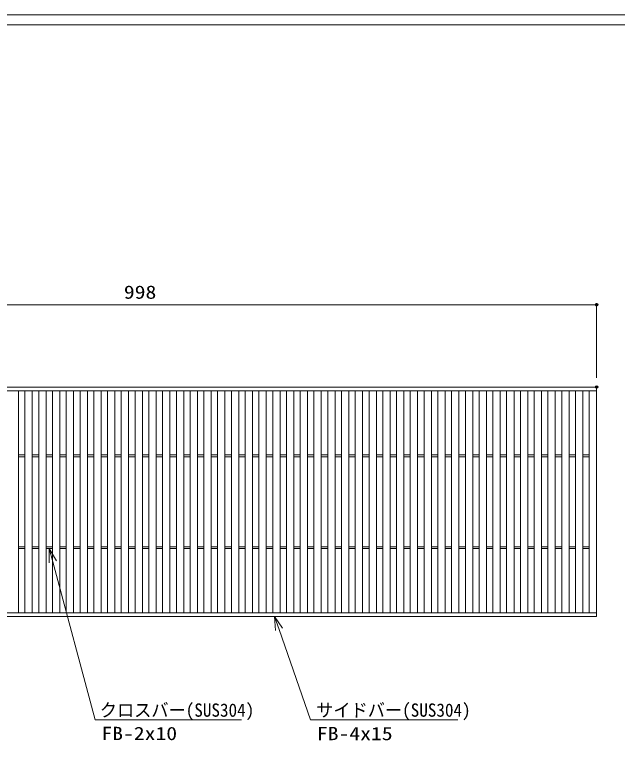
# Model space of a CAD drawing. Units: millimetres on the paper. Extents: x -216 to 216, y -153 to 153.
# Drawn here: x -63.7 to 67.6, y -9.4 to 152.6 of the extents above; entities that cross this region are included whole.
import ezdxf
from ezdxf.enums import TextEntityAlignment as Align

# ---------------------------------------------------------------- set-up
doc = ezdxf.new("R2010")
doc.units = ezdxf.units.MM
doc.header["$PDMODE"] = 32
doc.header["$PDSIZE"] = 0.5
for name, color, linetype, lineweight in [('0-0_A1FRAME', 1, 'Continuous', 9), ('0-2_寸法', 4, 'Continuous', 9), ('0-3_0', 7, 'Continuous', 9), ('0-6_蓋', 3, 'Continuous', 9)]:
    doc.layers.add(name, color=color, linetype=linetype, lineweight=lineweight)
doc.layers.add('0-4_Defpoints', color=7, linetype='Continuous')
doc.styles.add('ＭＳ ゴシック', font='')
doc.styles.get('ＭＳ ゴシック').set_extended_font_data('MS Gothic')

# ---------------------------------------------------------------- blocks, each defined once
blk = doc.blocks.new('_Dot')
at = {"layer": '0-3_0'}
for p, q in [((-0.5, 0), (-1, 0)), ((0.489, 0.1), (-0.489, 0.1)), ((0.399, 0.3), (-0.399, 0.3)), ((0.458, -0.199), (-0.458, -0.199)), ((0.3, -0.399), (-0.3, -0.399))]:
    blk.add_line(p, q, dxfattribs=at)
for points in [[(0.5, 0), (0.496, 0.063), (0.484, 0.124), (0.465, 0.184), (0.438, 0.241), (0.405, 0.294), (0.364, 0.342), (0.319, 0.385), (0.268, 0.422), (0.213, 0.452), (0.155, 0.476), (0.094, 0.491), (0.031, 0.499), (-0.031, 0.499), (-0.094, 0.491), (-0.155, 0.476), (-0.213, 0.452), (-0.268, 0.422), (-0.319, 0.385), (-0.364, 0.342), (-0.405, 0.294), (-0.438, 0.241), (-0.465, 0.184), (-0.484, 0.124), (-0.496, 0.063), (-0.5, 0), (0, 0)], [(-0.5, 0), (-0.496, -0.063), (-0.484, -0.124), (-0.465, -0.184), (-0.438, -0.241), (-0.405, -0.294), (-0.364, -0.342), (-0.319, -0.385), (-0.268, -0.422), (-0.213, -0.452), (-0.155, -0.476), (-0.094, -0.491), (-0.031, -0.499), (0.031, -0.499), (0.094, -0.491), (0.155, -0.476), (0.213, -0.452), (0.268, -0.422), (0.319, -0.385), (0.364, -0.342), (0.405, -0.294), (0.438, -0.241), (0.465, -0.184), (0.484, -0.124), (0.496, -0.063), (0.5, 0), (0, 0)]]:
    blk.add_lwpolyline(points, close=True, dxfattribs=at)
blk = doc.blocks.new('MLeader2')
at = {"layer": '0-2_寸法'}
for p, q in [((-56.15, 36.315), (-55.375, 33.417)), ((-45.794, -1.059), (-14.248, -1.059))]:
    blk.add_line(p, q, dxfattribs=at)
for points in [[(-56.151, 33.209), (-56.15, 36.315), (-54.598, 33.625)], [(-55.375, 33.417), (-46.154, -1.059), (-45.794, -1.059)]]:
    blk.add_lwpolyline(points, dxfattribs=at)
at = {"layer": '0-2_寸法', "style": 'ＭＳ ゴシック'}
for s, width, p in [('クロスバー(SUS304)', 0.95, (-45.128, -1.214)), ('FB-2x10', 1.2, (-44.794, -6.305))]:
    blk.add_text(s, height=2.889, dxfattribs=dict(at, width=width)).set_placement(p, align=Align.BOTTOM_LEFT)
blk = doc.blocks.new('MLeader3')
at = {"layer": '0-2_寸法'}
for p, q in [((-7.042, 21.515), (-6.054, 18.682)), ((1.186, -1.059), (32.924, -1.059))]:
    blk.add_line(p, q, dxfattribs=at)
for points in [[(-6.813, 18.418), (-7.042, 21.515), (-5.295, 18.947)], [(-6.054, 18.682), (0.826, -1.059), (1.186, -1.059)]]:
    blk.add_lwpolyline(points, dxfattribs=at)
at = {"layer": '0-2_寸法', "style": 'ＭＳ ゴシック'}
for s, width, p in [('サイドバー(SUS304)', 0.95, (2.044, -1.214)), ('FB-4x15', 1.2, (2.186, -6.325))]:
    blk.add_text(s, height=2.889, dxfattribs=dict(at, width=width)).set_placement(p, align=Align.BOTTOM_LEFT)

msp = doc.modelspace()

# ---------------------------------------------------------------- linework, layer by layer
at = {"layer": '0-0_A1FRAME'}
msp.add_lwpolyline([(-215.33, 152.642), (-215.33, -152.651), (215.33, -152.651), (215.33, 152.642)], close=True, dxfattribs=at)
msp.add_lwpolyline([(199.525, -150.496), (199.525, 150.486), (-209.583, 150.486)], dxfattribs=at)
at = {"layer": '0-2_寸法'}
for p, q in [((-135.95, 89.448), (62.65, 89.448)), ((63.15, 73.515), (63.15, 89.448))]:
    msp.add_line(p, q, dxfattribs=at)
at = {"layer": '0-4_Defpoints'}
for p in [(63.15, 89.448), (63.15, 71.515)]:
    msp.add_point(p, dxfattribs=at)
at = {"layer": '0-6_蓋'}
for p, q in [((-136.45, 71.515), (63.15, 71.515)), ((-136.45, 70.715), (63.15, 70.715)), ((-62.85, 22.315), (-62.85, 70.715)), ((-61.45, 22.315), (-61.45, 70.715)), ((-59.85, 22.315), (-59.85, 70.715)), ((-58.45, 22.315), (-58.45, 70.715)), ((-56.85, 22.315), (-56.85, 70.715)), ((-55.45, 22.315), (-55.45, 70.715)), ((-53.85, 22.315), (-53.85, 70.715)), ((-52.45, 22.315), (-52.45, 70.715)), ((-50.85, 22.315), (-50.85, 70.715)), ((-49.45, 22.315), (-49.45, 70.715)), ((-47.85, 22.315), (-47.85, 70.715)), ((-46.45, 22.315), (-46.45, 70.715)), ((-44.85, 22.315), (-44.85, 70.715)), ((-43.45, 22.315), (-43.45, 70.715)), ((-41.85, 22.315), (-41.85, 70.715)), ((-40.45, 22.315), (-40.45, 70.715)), ((-38.85, 22.315), (-38.85, 70.715)), ((-37.45, 22.315), (-37.45, 70.715)), ((-35.85, 22.315), (-35.85, 70.715)), ((-34.45, 22.315), (-34.45, 70.715)), ((-32.85, 22.315), (-32.85, 70.715)), ((-31.45, 22.315), (-31.45, 70.715)), ((-29.85, 22.315), (-29.85, 70.715)), ((-28.45, 22.315), (-28.45, 70.715)), ((-26.85, 22.315), (-26.85, 70.715)), ((-25.45, 22.315), (-25.45, 70.715)), ((-23.85, 22.315), (-23.85, 70.715)), ((-22.45, 22.315), (-22.45, 70.715)), ((-20.85, 22.315), (-20.85, 70.715)), ((-19.45, 22.315), (-19.45, 70.715)), ((-17.85, 22.315), (-17.85, 70.715)), ((-16.45, 22.315), (-16.45, 70.715)), ((-14.85, 22.315), (-14.85, 70.715)), ((-13.45, 22.315), (-13.45, 70.715)), ((-11.85, 22.315), (-11.85, 70.715)), ((-10.45, 22.315), (-10.45, 70.715)), ((-8.85, 22.315), (-8.85, 70.715)), ((-7.45, 22.315), (-7.45, 70.715)), ((-5.85, 22.315), (-5.85, 70.715)), ((-4.45, 22.315), (-4.45, 70.715)), ((-2.85, 22.315), (-2.85, 70.715)), ((-1.45, 22.315), (-1.45, 70.715)), ((0.15, 22.315), (0.15, 70.715)), ((1.55, 22.315), (1.55, 70.715)), ((3.15, 22.315), (3.15, 70.715)), ((4.55, 22.315), (4.55, 70.715)), ((6.15, 22.315), (6.15, 70.715)), ((7.55, 22.315), (7.55, 70.715)), ((9.15, 22.315), (9.15, 70.715)), ((10.55, 22.315), (10.55, 70.715)), ((12.15, 22.315), (12.15, 70.715)), ((13.55, 22.315), (13.55, 70.715)), ((15.15, 22.315), (15.15, 70.715)), ((16.55, 22.315), (16.55, 70.715)), ((18.15, 22.315), (18.15, 70.715)), ((19.55, 22.315), (19.55, 70.715)), ((21.15, 22.315), (21.15, 70.715)), ((22.55, 22.315), (22.55, 70.715)), ((24.15, 22.315), (24.15, 70.715)), ((25.55, 22.315), (25.55, 70.715)), ((27.15, 22.315), (27.15, 70.715)), ((28.55, 22.315), (28.55, 70.715)), ((30.15, 22.315), (30.15, 70.715)), ((31.55, 22.315), (31.55, 70.715)), ((33.15, 22.315), (33.15, 70.715)), ((34.55, 22.315), (34.55, 70.715)), ((36.15, 22.315), (36.15, 70.715)), ((37.55, 22.315), (37.55, 70.715)), ((39.15, 22.315), (39.15, 70.715)), ((40.55, 22.315), (40.55, 70.715)), ((42.15, 22.315), (42.15, 70.715)), ((43.55, 22.315), (43.55, 70.715)), ((45.15, 22.315), (45.15, 70.715)), ((46.55, 22.315), (46.55, 70.715)), ((48.15, 22.315), (48.15, 70.715)), ((49.55, 22.315), (49.55, 70.715)), ((51.15, 22.315), (51.15, 70.715)), ((52.55, 22.315), (52.55, 70.715)), ((54.15, 22.315), (54.15, 70.715)), ((55.55, 22.315), (55.55, 70.715)), ((57.15, 22.315), (57.15, 70.715)), ((58.55, 22.315), (58.55, 70.715)), ((60.15, 22.315), (60.15, 70.715)), ((61.55, 22.315), (61.55, 70.715)), ((63.15, 22.315), (63.15, 70.715)), ((-62.85, 56.715), (-61.45, 56.715)), ((-59.85, 56.715), (-58.45, 56.715)), ((-56.85, 56.715), (-55.45, 56.715)), ((-53.85, 56.715), (-52.45, 56.715)), ((-50.85, 56.715), (-49.45, 56.715)), ((-47.85, 56.715), (-46.45, 56.715)), ((-44.85, 56.715), (-43.45, 56.715)), ((-41.85, 56.715), (-40.45, 56.715)), ((-38.85, 56.715), (-37.45, 56.715)), ((-35.85, 56.715), (-34.45, 56.715)), ((-32.85, 56.715), (-31.45, 56.715)), ((-29.85, 56.715), (-28.45, 56.715)), ((-26.85, 56.715), (-25.45, 56.715)), ((-23.85, 56.715), (-22.45, 56.715)), ((-20.85, 56.715), (-19.45, 56.715)), ((-17.85, 56.715), (-16.45, 56.715)), ((-14.85, 56.715), (-13.45, 56.715)), ((-11.85, 56.715), (-10.45, 56.715)), ((-8.85, 56.715), (-7.45, 56.715)), ((-5.85, 56.715), (-4.45, 56.715)), ((-2.85, 56.715), (-1.45, 56.715)), ((0.15, 56.715), (1.55, 56.715)), ((3.15, 56.715), (4.55, 56.715)), ((6.15, 56.715), (7.55, 56.715)), ((9.15, 56.715), (10.55, 56.715)), ((12.15, 56.715), (13.55, 56.715)), ((15.15, 56.715), (16.55, 56.715)), ((18.15, 56.715), (19.55, 56.715)), ((21.15, 56.715), (22.55, 56.715)), ((24.15, 56.715), (25.55, 56.715)), ((27.15, 56.715), (28.55, 56.715)), ((30.15, 56.715), (31.55, 56.715)), ((33.15, 56.715), (34.55, 56.715)), ((36.15, 56.715), (37.55, 56.715)), ((39.15, 56.715), (40.55, 56.715)), ((42.15, 56.715), (43.55, 56.715)), ((45.15, 56.715), (46.55, 56.715)), ((48.15, 56.715), (49.55, 56.715)), ((51.15, 56.715), (52.55, 56.715)), ((54.15, 56.715), (55.55, 56.715)), ((57.15, 56.715), (58.55, 56.715)), ((60.15, 56.715), (61.55, 56.715)), ((-62.85, 56.315), (-61.45, 56.315)), ((-59.85, 56.315), (-58.45, 56.315)), ((-56.85, 56.315), (-55.45, 56.315)), ((-53.85, 56.315), (-52.45, 56.315)), ((-50.85, 56.315), (-49.45, 56.315)), ((-47.85, 56.315), (-46.45, 56.315)), ((-44.85, 56.315), (-43.45, 56.315)), ((-41.85, 56.315), (-40.45, 56.315)), ((-38.85, 56.315), (-37.45, 56.315)), ((-35.85, 56.315), (-34.45, 56.315)), ((-32.85, 56.315), (-31.45, 56.315)), ((-29.85, 56.315), (-28.45, 56.315)), ((-26.85, 56.315), (-25.45, 56.315)), ((-23.85, 56.315), (-22.45, 56.315)), ((-20.85, 56.315), (-19.45, 56.315)), ((-17.85, 56.315), (-16.45, 56.315)), ((-14.85, 56.315), (-13.45, 56.315)), ((-11.85, 56.315), (-10.45, 56.315)), ((-8.85, 56.315), (-7.45, 56.315)), ((-5.85, 56.315), (-4.45, 56.315)), ((-2.85, 56.315), (-1.45, 56.315)), ((0.15, 56.315), (1.55, 56.315)), ((3.15, 56.315), (4.55, 56.315)), ((6.15, 56.315), (7.55, 56.315)), ((9.15, 56.315), (10.55, 56.315)), ((12.15, 56.315), (13.55, 56.315)), ((15.15, 56.315), (16.55, 56.315)), ((18.15, 56.315), (19.55, 56.315)), ((21.15, 56.315), (22.55, 56.315)), ((24.15, 56.315), (25.55, 56.315)), ((27.15, 56.315), (28.55, 56.315)), ((30.15, 56.315), (31.55, 56.315)), ((33.15, 56.315), (34.55, 56.315)), ((36.15, 56.315), (37.55, 56.315)), ((39.15, 56.315), (40.55, 56.315)), ((42.15, 56.315), (43.55, 56.315)), ((45.15, 56.315), (46.55, 56.315)), ((48.15, 56.315), (49.55, 56.315)), ((51.15, 56.315), (52.55, 56.315)), ((54.15, 56.315), (55.55, 56.315)), ((57.15, 56.315), (58.55, 56.315)), ((60.15, 56.315), (61.55, 56.315)), ((-62.85, 36.715), (-61.45, 36.715)), ((-62.85, 36.315), (-61.45, 36.315)), ((-59.85, 36.715), (-58.45, 36.715)), ((-59.85, 36.315), (-58.45, 36.315)), ((-56.85, 36.715), (-55.45, 36.715)), ((-56.85, 36.315), (-55.45, 36.315)), ((-53.85, 36.715), (-52.45, 36.715)), ((-53.85, 36.315), (-52.45, 36.315)), ((-50.85, 36.715), (-49.45, 36.715)), ((-50.85, 36.315), (-49.45, 36.315)), ((-47.85, 36.715), (-46.45, 36.715)), ((-47.85, 36.315), (-46.45, 36.315)), ((-44.85, 36.715), (-43.45, 36.715)), ((-44.85, 36.315), (-43.45, 36.315)), ((-41.85, 36.715), (-40.45, 36.715)), ((-41.85, 36.315), (-40.45, 36.315)), ((-38.85, 36.715), (-37.45, 36.715)), ((-38.85, 36.315), (-37.45, 36.315)), ((-35.85, 36.715), (-34.45, 36.715)), ((-35.85, 36.315), (-34.45, 36.315)), ((-32.85, 36.715), (-31.45, 36.715)), ((-32.85, 36.315), (-31.45, 36.315)), ((-29.85, 36.715), (-28.45, 36.715)), ((-29.85, 36.315), (-28.45, 36.315)), ((-26.85, 36.715), (-25.45, 36.715)), ((-26.85, 36.315), (-25.45, 36.315)), ((-23.85, 36.715), (-22.45, 36.715)), ((-23.85, 36.315), (-22.45, 36.315)), ((-20.85, 36.715), (-19.45, 36.715)), ((-20.85, 36.315), (-19.45, 36.315)), ((-17.85, 36.715), (-16.45, 36.715)), ((-17.85, 36.315), (-16.45, 36.315)), ((-14.85, 36.715), (-13.45, 36.715)), ((-14.85, 36.315), (-13.45, 36.315)), ((-11.85, 36.715), (-10.45, 36.715)), ((-11.85, 36.315), (-10.45, 36.315)), ((-8.85, 36.715), (-7.45, 36.715)), ((-8.85, 36.315), (-7.45, 36.315)), ((-5.85, 36.715), (-4.45, 36.715)), ((-5.85, 36.315), (-4.45, 36.315)), ((-2.85, 36.715), (-1.45, 36.715)), ((-2.85, 36.315), (-1.45, 36.315)), ((0.15, 36.715), (1.55, 36.715)), ((0.15, 36.315), (1.55, 36.315)), ((3.15, 36.715), (4.55, 36.715)), ((3.15, 36.315), (4.55, 36.315)), ((6.15, 36.715), (7.55, 36.715)), ((6.15, 36.315), (7.55, 36.315)), ((9.15, 36.715), (10.55, 36.715)), ((9.15, 36.315), (10.55, 36.315)), ((12.15, 36.715), (13.55, 36.715)), ((12.15, 36.315), (13.55, 36.315)), ((15.15, 36.715), (16.55, 36.715)), ((15.15, 36.315), (16.55, 36.315)), ((18.15, 36.715), (19.55, 36.715)), ((18.15, 36.315), (19.55, 36.315)), ((21.15, 36.715), (22.55, 36.715)), ((21.15, 36.315), (22.55, 36.315)), ((24.15, 36.715), (25.55, 36.715)), ((24.15, 36.315), (25.55, 36.315)), ((27.15, 36.715), (28.55, 36.715)), ((27.15, 36.315), (28.55, 36.315)), ((30.15, 36.715), (31.55, 36.715)), ((30.15, 36.315), (31.55, 36.315)), ((33.15, 36.715), (34.55, 36.715)), ((33.15, 36.315), (34.55, 36.315)), ((36.15, 36.715), (37.55, 36.715)), ((36.15, 36.315), (37.55, 36.315)), ((39.15, 36.715), (40.55, 36.715)), ((39.15, 36.315), (40.55, 36.315)), ((42.15, 36.715), (43.55, 36.715)), ((42.15, 36.315), (43.55, 36.315)), ((45.15, 36.715), (46.55, 36.715)), ((45.15, 36.315), (46.55, 36.315)), ((48.15, 36.715), (49.55, 36.715)), ((48.15, 36.315), (49.55, 36.315)), ((51.15, 36.715), (52.55, 36.715)), ((51.15, 36.315), (52.55, 36.315)), ((54.15, 36.715), (55.55, 36.715)), ((54.15, 36.315), (55.55, 36.315)), ((57.15, 36.715), (58.55, 36.715)), ((57.15, 36.315), (58.55, 36.315)), ((60.15, 36.715), (61.55, 36.715)), ((60.15, 36.315), (61.55, 36.315)), ((-136.45, 22.315), (63.15, 22.315))]:
    msp.add_line(p, q, dxfattribs=at)
msp.add_lwpolyline([(-136.45, 21.515), (63.15, 21.515), (63.15, 71.515)], dxfattribs=at)

# ---------------------------------------------------------------- block references
at = {"layer": '0-2_寸法', "xscale": 0.5, "yscale": 0.5}
msp.add_blockref('_Dot', (63.15, 89.448), dxfattribs=at)
at = {"layer": '0-2_寸法'}
for name in ['MLeader2', 'MLeader3']:
    msp.add_blockref(name, (0, 0), dxfattribs=at)

# ---------------------------------------------------------------- texts
at = {"layer": '0-2_寸法', "style": 'ＭＳ ゴシック', "width": 1.2}
msp.add_text('998', height=2.889, dxfattribs=at).set_placement((-39.89, 89.893), align=Align.BOTTOM_LEFT)

doc.saveas('drawing.dxf')
